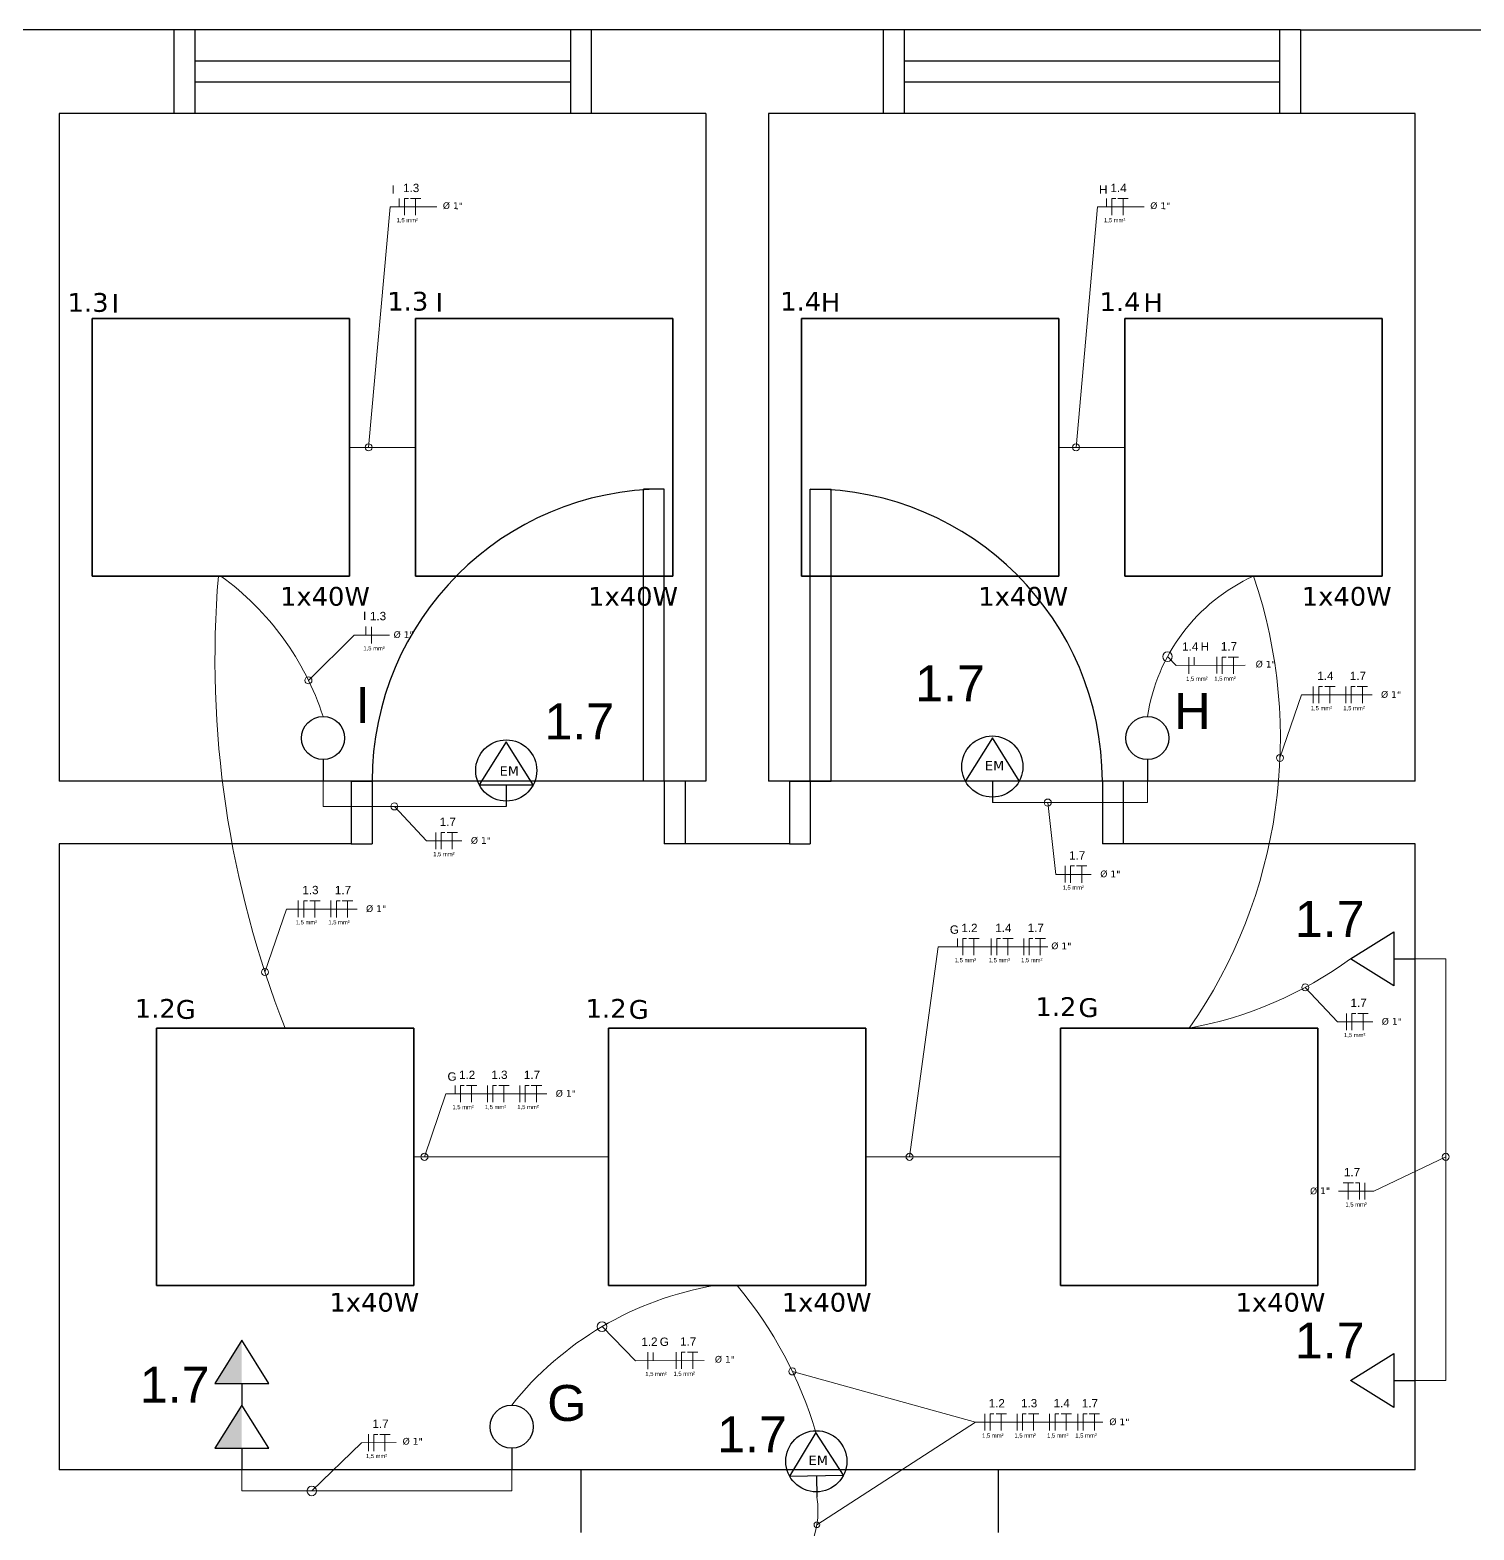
# Model space of a CAD drawing. Header units: metres. Extents: x 3257.7 to 3310.8, y 1679.5 to 1717.1.
# Drawn here: x 3265.929 to 3269.39, y 1697.544 to 1701.139 of the extents above; entities that cross this region are included whole.
import ezdxf
from ezdxf.enums import TextEntityAlignment as Align

# ---------------------------------------------------------------- set-up
doc = ezdxf.new("R2010")
doc.units = ezdxf.units.M
doc.layers.add('DLX_BLD1_LUM', color=7, linetype='Continuous', true_color=0x55aa00)
for name, color, linetype, lineweight in [('Elet TEXT TOMADAS', 7, 'Continuous', 0), ('ELETRODUTOS', 5, 'Continuous', 20), ('REDE ELETRICA', 7, 'Continuous', 9)]:
    doc.layers.add(name, color=color, linetype=linetype, lineweight=lineweight)
for name, color, linetype in [('ELETROCALHA NO FORRO', 6, 'Continuous'), ('ELETRODUTO LUMINÁRIA', 3, 'Continuous'), ('PAREDE', 4, 'Continuous'), ('VISTA', 251, 'Continuous')]:
    doc.layers.add(name, color=color, linetype=linetype)
doc.styles.add('ARIAL', font='arial.ttf')
doc.styles.add('GYN_Carimbo_Página', font='arial.ttf', dxfattribs={"height": 0.6})
doc.styles.add('KDF2', font='verdana.ttf', dxfattribs={"width": 0.9})
doc.styles.add('TableTextStyle', font='')
doc.styles.get('TableTextStyle').set_extended_font_data('VERDANA.TTF')

# ---------------------------------------------------------------- blocks, each defined once
blk = doc.blocks.new('*U12')
blk.add_line((0, 0.12), (0, 0))
blk.add_circle((0, 0.24), 0.12)
at = {"layer": 'REDE ELETRICA', "style": 'GYN_Carimbo_Página'}
blk.add_attdef('COMANDO', text='', height=0.2, dxfattribs=at).set_placement((0, 0.5421), align=Align.MIDDLE_CENTER)
blk = doc.blocks.new('*U15')
for points in [[(0, 0.36), (-0.075, 0.24), (0, 0.24)], [(0, 0.24), (-0.075, 0.24), (-0.15, 0.12), (0, 0.12)]]:
    blk.add_hatch(color=256).paths.add_polyline_path(points)
for p, q in [((0, 0.36), (-0.15, 0.12)), ((0.15, 0.12), (0, 0.36)), ((-0.15, 0.12), (0.15, 0.12)), ((0, 0.12), (0, 0))]:
    blk.add_line(p, q)
at = {"layer": 'REDE ELETRICA', "style": 'GYN_Carimbo_Página'}
blk.add_attdef('CIRCUITO', text='', height=0.2, dxfattribs=at).set_placement((0, 0.5421), align=Align.MIDDLE_CENTER)
blk = doc.blocks.new('*U14')
for p, q in [((0, 0.36), (-0.15, 0.12)), ((0.15, 0.12), (0, 0.36)), ((-0.15, 0.12), (0.15, 0.12)), ((0, 0.12), (0, 0))]:
    blk.add_line(p, q)
at = {"layer": 'REDE ELETRICA', "style": 'GYN_Carimbo_Página'}
blk.add_attdef('CIRCUITO', text='', height=0.2, dxfattribs=at).set_placement((0, 0.5421), align=Align.MIDDLE_CENTER)
blk = doc.blocks.new('*U36')
for p, q in [((0, 0.36), (-0.15, 0.12)), ((0.15, 0.12), (0, 0.36)), ((-0.15, 0.12), (0.15, 0.12)), ((0, 0.12), (0, 0))]:
    blk.add_line(p, q)
blk.add_circle((0, 0.2), 0.17)
at = {"layer": 'REDE ELETRICA', "style": 'GYN_Carimbo_Página'}
blk.add_attdef('CIRCUITO', text='', height=0.2, dxfattribs=at).set_placement((0, 0.5421), align=Align.MIDDLE_CENTER)

msp = doc.modelspace()

# ---------------------------------------------------------------- hatches: boundary and pattern name
at = {"layer": 'ELETROCALHA NO FORRO'}
h = msp.add_hatch(dxfattribs=at)
h.set_pattern_fill('ANSI32', color=256, scale=0.01)
h.paths.add_polyline_path([(3272.9616, 1696.3353), (3272.4185, 1696.3353, -0.027694), (3272.3336, 1696.3101, 0.051154), (3272.2886, 1696.1353), (3272.9616, 1696.1353)])
h.paths.add_polyline_path([(3272.3336, 1696.3101, -0.058231), (3272.1491, 1696.2886), (3272.1491, 1696.2386), (3272.1491, 1696.1353), (3272.2886, 1696.1353, -0.051154)])
h.paths.add_polyline_path([(3272.3336, 1696.3101, -0.007623), (3272.3433, 1696.3353), (3271.9491, 1696.3353), (3271.9491, 1696.2886), (3272.1491, 1696.2886, 0.058231)])
h.paths.add_polyline_path([(3272.1491, 1696.2886), (3271.9491, 1696.2886), (3271.9491, 1696.2386), (3272.1491, 1696.2386)])
h.paths.add_polyline_path([(3272.1491, 1696.2386), (3271.9491, 1696.2386), (3271.9491, 1696.1353), (3272.1491, 1696.1353)])
h.paths.add_polyline_path([(3275.3991, 1696.3353), (3272.9616, 1696.3353), (3272.9616, 1696.1353), (3275.3991, 1696.1353)])
h.paths.add_polyline_path([(3276.3616, 1696.3353), (3276.0042, 1696.3353), (3275.9596, 1696.3697), (3275.9596, 1696.777, 0.170652), (3275.7596, 1696.6927), (3275.7596, 1696.3663), (3275.7231, 1696.3353), (3275.5491, 1696.3353), (3275.5491, 1696.1353), (3276.3616, 1696.1353)])
h.paths.add_polyline_path([(3275.5031, 1696.3353), (3275.3991, 1696.3353), (3275.3991, 1696.1353), (3275.5031, 1696.1353)])
h.paths.add_polyline_path([(3275.5491, 1696.3353), (3275.5031, 1696.3353), (3275.5031, 1696.1353), (3275.5491, 1696.1353)])
h.paths.add_polyline_path([(3276.7193, 1696.2973), (3276.6702, 1696.3353), (3276.3616, 1696.3353), (3276.3616, 1696.1353), (3276.6742, 1696.1353), (3276.7193, 1696.1648)])
h.paths.add_polyline_path([(3275.8991, 1698.2861), (3275.7764, 1698.2861), (3275.7596, 1698.2709), (3275.7596, 1697.6886), (3275.8491, 1697.6886), (3275.8991, 1697.6886)])
h.paths.add_polyline_path([(3275.9491, 1698.2793), (3275.9394, 1698.2861), (3275.8991, 1698.2861), (3275.8991, 1697.6886), (3275.9491, 1697.6886)])
h.paths.add_polyline_path([(3275.9596, 1698.272), (3275.9491, 1698.2793), (3275.9491, 1697.6886), (3275.8991, 1697.6886), (3275.8991, 1697.5386), (3275.8491, 1697.5386), (3275.7596, 1697.5386), (3275.7596, 1696.6927, -0.170652), (3275.9596, 1696.777)])
h.paths.add_polyline_path([(3275.8991, 1697.6886), (3275.8491, 1697.6886), (3275.8491, 1697.5386), (3275.8991, 1697.5386)], flags=17)
h.paths.add_polyline_path([(3275.8491, 1697.6886), (3275.7596, 1697.6886), (3275.7596, 1697.5386), (3275.8491, 1697.5386)], flags=17)
h.paths.add_polyline_path([(3269.2491, 1697.5095), (3267.5618, 1697.5095, 0.025129), (3267.5652, 1697.3095), (3269.2491, 1697.3095)])
h.paths.add_polyline_path([(3268.9358, 1697.4869), (3269.0652, 1697.4869), (3269.0005, 1697.3834)], flags=16)
h.paths.add_polyline_path([(3269.4491, 1697.5095), (3269.2491, 1697.5095), (3269.2491, 1697.3095), (3269.4379, 1697.3095), (3269.4491, 1697.2994)])
h.paths.add_polyline_path([(3267.5618, 1697.5095), (3266.3249, 1697.5095), (3266.3249, 1697.4869), (3266.3896, 1697.4869), (3266.3249, 1697.3834, 0.039705), (3266.3556, 1697.3095), (3267.5652, 1697.3095, -0.025129)])
h.paths.add_polyline_path([(3266.3249, 1697.3834), (3266.2603, 1697.4869), (3266.3249, 1697.4869), (3266.3249, 1697.5095), (3265.9991, 1697.5095), (3265.9991, 1697.3386), (3265.8491, 1697.3386), (3265.8491, 1697.5095), (3265.3017, 1697.5095), (3265.2791, 1697.478), (3265.2791, 1697.3379), (3265.3122, 1697.3095), (3266.3556, 1697.3095, -0.039705)])
h.paths.add_polyline_path([(3265.9991, 1697.5095), (3265.8491, 1697.5095), (3265.8491, 1697.3386), (3265.9991, 1697.3386)], flags=17)
h.paths.add_polyline_path([(3276.4581, 1698.1019), (3276.6799, 1698.1019), (3276.6799, 1698.1694), (3276.4581, 1698.1694)], flags=9)

# ---------------------------------------------------------------- linework, layer by layer
at = {"layer": 'DLX_BLD1_LUM'}
for points in [[(3266.0781, 1699.8301, 0), (3266.0781, 1700.4471, 0)], [(3266.0781, 1700.4471, 0), (3266.0781, 1700.4471, 0)], [(3266.0781, 1700.4471, 0), (3266.0781, 1699.8301, 0)], [(3266.0781, 1700.4471, 0), (3266.6951, 1700.4471, 0)], [(3266.6951, 1700.4471, 0), (3266.0781, 1700.4471, 0)], [(3266.0781, 1700.4471, 0), (3266.0781, 1700.4471, 0)], [(3266.0781, 1700.4471, 0), (3266.0781, 1699.8301, 0)], [(3266.6951, 1700.4471, 0), (3266.0781, 1700.4471, 0)], [(3266.0781, 1699.8301, 0), (3266.0781, 1700.4471, 0)], [(3266.0781, 1700.4471, 0), (3266.6951, 1700.4471, 0)], [(3266.6951, 1700.4471, 0), (3266.6951, 1699.8301, 0)], [(3266.6951, 1699.8301, 0), (3266.6951, 1700.4471, 0)], [(3266.6951, 1700.4471, 0), (3266.6951, 1700.4471, 0)], [(3266.6951, 1700.4471, 0), (3266.6951, 1700.4471, 0)], [(3266.6951, 1699.8301, 0), (3266.6951, 1700.4471, 0)], [(3266.6951, 1700.4471, 0), (3266.6951, 1699.8301, 0)], [(3266.8531, 1699.8301, 0), (3266.8531, 1700.4471, 0)], [(3266.8531, 1700.4471, 0), (3266.8531, 1700.4471, 0)], [(3266.8531, 1700.4471, 0), (3266.8531, 1699.8301, 0)], [(3266.8531, 1700.4471, 0), (3267.4701, 1700.4471, 0)], [(3267.4701, 1700.4471, 0), (3266.8531, 1700.4471, 0)], [(3266.8531, 1700.4471, 0), (3266.8531, 1700.4471, 0)], [(3266.8531, 1700.4471, 0), (3266.8531, 1699.8301, 0)], [(3267.4701, 1700.4471, 0), (3266.8531, 1700.4471, 0)], [(3266.8531, 1699.8301, 0), (3266.8531, 1700.4471, 0)], [(3266.8531, 1700.4471, 0), (3267.4701, 1700.4471, 0)], [(3267.4701, 1700.4471, 0), (3267.4701, 1699.8301, 0)], [(3267.4701, 1699.8301, 0), (3267.4701, 1700.4471, 0)], [(3267.4701, 1700.4471, 0), (3267.4701, 1700.4471, 0)], [(3267.4701, 1700.4471, 0), (3267.4701, 1700.4471, 0)], [(3267.4701, 1699.8301, 0), (3267.4701, 1700.4471, 0)], [(3267.4701, 1700.4471, 0), (3267.4701, 1699.8301, 0)], [(3267.7781, 1699.8301, 0), (3267.7781, 1700.4471, 0)], [(3267.7781, 1700.4471, 0), (3267.7781, 1700.4471, 0)], [(3267.7781, 1700.4471, 0), (3267.7781, 1699.8301, 0)], [(3267.7781, 1700.4471, 0), (3268.3951, 1700.4471, 0)], [(3268.3951, 1700.4471, 0), (3267.7781, 1700.4471, 0)], [(3267.7781, 1700.4471, 0), (3267.7781, 1700.4471, 0)], [(3267.7781, 1700.4471, 0), (3267.7781, 1699.8301, 0)], [(3268.3951, 1700.4471, 0), (3267.7781, 1700.4471, 0)], [(3267.7781, 1699.8301, 0), (3267.7781, 1700.4471, 0)], [(3267.7781, 1700.4471, 0), (3268.3951, 1700.4471, 0)], [(3268.3951, 1700.4471, 0), (3268.3951, 1699.8301, 0)], [(3268.3951, 1699.8301, 0), (3268.3951, 1700.4471, 0)], [(3268.3951, 1700.4471, 0), (3268.3951, 1700.4471, 0)], [(3268.3951, 1700.4471, 0), (3268.3951, 1700.4471, 0)], [(3268.3951, 1699.8301, 0), (3268.3951, 1700.4471, 0)], [(3268.3951, 1700.4471, 0), (3268.3951, 1699.8301, 0)], [(3268.5531, 1699.8301, 0), (3268.5531, 1700.4471, 0)], [(3268.5531, 1700.4471, 0), (3268.5531, 1700.4471, 0)], [(3268.5531, 1700.4471, 0), (3268.5531, 1699.8301, 0)], [(3268.5531, 1700.4471, 0), (3269.1701, 1700.4471, 0)], [(3269.1701, 1700.4471, 0), (3268.5531, 1700.4471, 0)], [(3268.5531, 1700.4471, 0), (3268.5531, 1700.4471, 0)], [(3268.5531, 1700.4471, 0), (3268.5531, 1699.8301, 0)], [(3269.1701, 1700.4471, 0), (3268.5531, 1700.4471, 0)], [(3268.5531, 1699.8301, 0), (3268.5531, 1700.4471, 0)], [(3268.5531, 1700.4471, 0), (3269.1701, 1700.4471, 0)], [(3269.1701, 1700.4471, 0), (3269.1701, 1699.8301, 0)], [(3269.1701, 1699.8301, 0), (3269.1701, 1700.4471, 0)], [(3269.1701, 1700.4471, 0), (3269.1701, 1700.4471, 0)], [(3269.1701, 1700.4471, 0), (3269.1701, 1700.4471, 0)], [(3269.1701, 1699.8301, 0), (3269.1701, 1700.4471, 0)], [(3269.1701, 1700.4471, 0), (3269.1701, 1699.8301, 0)], [(3266.6951, 1699.8301, 0), (3266.0781, 1699.8301, 0)], [(3266.0781, 1699.8301, 0), (3266.0781, 1699.8301, 0)], [(3266.0781, 1699.8301, 0), (3266.6951, 1699.8301, 0)], [(3266.0781, 1699.8301, 0), (3266.0781, 1699.8301, 0)], [(3266.0781, 1699.8301, 0), (3266.6951, 1699.8301, 0)], [(3266.6951, 1699.8301, 0), (3266.0781, 1699.8301, 0)], [(3266.6951, 1699.8301, 0), (3266.6951, 1699.8301, 0)], [(3266.6951, 1699.8301, 0), (3266.6951, 1699.8301, 0)], [(3267.4701, 1699.8301, 0), (3266.8531, 1699.8301, 0)], [(3266.8531, 1699.8301, 0), (3266.8531, 1699.8301, 0)], [(3266.8531, 1699.8301, 0), (3267.4701, 1699.8301, 0)], [(3266.8531, 1699.8301, 0), (3266.8531, 1699.8301, 0)], [(3266.8531, 1699.8301, 0), (3267.4701, 1699.8301, 0)], [(3267.4701, 1699.8301, 0), (3266.8531, 1699.8301, 0)], [(3267.4701, 1699.8301, 0), (3267.4701, 1699.8301, 0)], [(3267.4701, 1699.8301, 0), (3267.4701, 1699.8301, 0)], [(3268.3951, 1699.8301, 0), (3267.7781, 1699.8301, 0)], [(3267.7781, 1699.8301, 0), (3267.7781, 1699.8301, 0)], [(3267.7781, 1699.8301, 0), (3268.3951, 1699.8301, 0)], [(3267.7781, 1699.8301, 0), (3267.7781, 1699.8301, 0)], [(3267.7781, 1699.8301, 0), (3268.3951, 1699.8301, 0)], [(3268.3951, 1699.8301, 0), (3267.7781, 1699.8301, 0)], [(3268.3951, 1699.8301, 0), (3268.3951, 1699.8301, 0)], [(3268.3951, 1699.8301, 0), (3268.3951, 1699.8301, 0)], [(3269.1701, 1699.8301, 0), (3268.5531, 1699.8301, 0)], [(3268.5531, 1699.8301, 0), (3268.5531, 1699.8301, 0)], [(3268.5531, 1699.8301, 0), (3269.1701, 1699.8301, 0)], [(3268.5531, 1699.8301, 0), (3268.5531, 1699.8301, 0)], [(3268.5531, 1699.8301, 0), (3269.1701, 1699.8301, 0)], [(3269.1701, 1699.8301, 0), (3268.5531, 1699.8301, 0)], [(3269.1701, 1699.8301, 0), (3269.1701, 1699.8301, 0)], [(3269.1701, 1699.8301, 0), (3269.1701, 1699.8301, 0)], [(3266.2323, 1698.1301, 0), (3266.2323, 1698.7471, 0)], [(3266.2323, 1698.7471, 0), (3266.2323, 1698.7471, 0)], [(3266.2323, 1698.7471, 0), (3266.2323, 1698.1301, 0)], [(3266.2323, 1698.7471, 0), (3266.8493, 1698.7471, 0)], [(3266.8493, 1698.7471, 0), (3266.2323, 1698.7471, 0)], [(3266.2323, 1698.7471, 0), (3266.2323, 1698.7471, 0)], [(3266.2323, 1698.7471, 0), (3266.2323, 1698.1301, 0)], [(3266.8493, 1698.7471, 0), (3266.2323, 1698.7471, 0)], [(3266.2323, 1698.1301, 0), (3266.2323, 1698.7471, 0)], [(3266.2323, 1698.7471, 0), (3266.8493, 1698.7471, 0)], [(3266.8493, 1698.7471, 0), (3266.8493, 1698.1301, 0)], [(3266.8493, 1698.1301, 0), (3266.8493, 1698.7471, 0)], [(3266.8493, 1698.7471, 0), (3266.8493, 1698.7471, 0)], [(3266.8493, 1698.7471, 0), (3266.8493, 1698.7471, 0)], [(3266.8493, 1698.1301, 0), (3266.8493, 1698.7471, 0)], [(3266.8493, 1698.7471, 0), (3266.8493, 1698.1301, 0)], [(3267.3156, 1698.1301, 0), (3267.3156, 1698.7471, 0)], [(3267.3156, 1698.7471, 0), (3267.3156, 1698.7471, 0)], [(3267.3156, 1698.7471, 0), (3267.3156, 1698.1301, 0)], [(3267.3156, 1698.7471, 0), (3267.9326, 1698.7471, 0)], [(3267.9326, 1698.7471, 0), (3267.3156, 1698.7471, 0)], [(3267.3156, 1698.7471, 0), (3267.3156, 1698.7471, 0)], [(3267.3156, 1698.7471, 0), (3267.3156, 1698.1301, 0)], [(3267.9326, 1698.7471, 0), (3267.3156, 1698.7471, 0)], [(3267.3156, 1698.1301, 0), (3267.3156, 1698.7471, 0)], [(3267.3156, 1698.7471, 0), (3267.9326, 1698.7471, 0)], [(3267.9326, 1698.7471, 0), (3267.9326, 1698.1301, 0)], [(3267.9326, 1698.1301, 0), (3267.9326, 1698.7471, 0)], [(3267.9326, 1698.7471, 0), (3267.9326, 1698.7471, 0)], [(3267.9326, 1698.7471, 0), (3267.9326, 1698.7471, 0)], [(3267.9326, 1698.1301, 0), (3267.9326, 1698.7471, 0)], [(3267.9326, 1698.7471, 0), (3267.9326, 1698.1301, 0)], [(3268.3989, 1698.1301, 0), (3268.3989, 1698.7471, 0)], [(3268.3989, 1698.7471, 0), (3268.3989, 1698.7471, 0)], [(3268.3989, 1698.7471, 0), (3268.3989, 1698.1301, 0)], [(3268.3989, 1698.7471, 0), (3269.0159, 1698.7471, 0)], [(3269.0159, 1698.7471, 0), (3268.3989, 1698.7471, 0)], [(3268.3989, 1698.7471, 0), (3268.3989, 1698.7471, 0)], [(3268.3989, 1698.7471, 0), (3268.3989, 1698.1301, 0)], [(3269.0159, 1698.7471, 0), (3268.3989, 1698.7471, 0)], [(3268.3989, 1698.1301, 0), (3268.3989, 1698.7471, 0)], [(3268.3989, 1698.7471, 0), (3269.0159, 1698.7471, 0)], [(3269.0159, 1698.7471, 0), (3269.0159, 1698.1301, 0)], [(3269.0159, 1698.1301, 0), (3269.0159, 1698.7471, 0)], [(3269.0159, 1698.7471, 0), (3269.0159, 1698.7471, 0)], [(3269.0159, 1698.7471, 0), (3269.0159, 1698.7471, 0)], [(3269.0159, 1698.1301, 0), (3269.0159, 1698.7471, 0)], [(3269.0159, 1698.7471, 0), (3269.0159, 1698.1301, 0)], [(3266.8493, 1698.1301, 0), (3266.2323, 1698.1301, 0)], [(3266.2323, 1698.1301, 0), (3266.2323, 1698.1301, 0)], [(3266.2323, 1698.1301, 0), (3266.8493, 1698.1301, 0)], [(3266.2323, 1698.1301, 0), (3266.2323, 1698.1301, 0)], [(3266.2323, 1698.1301, 0), (3266.8493, 1698.1301, 0)], [(3266.8493, 1698.1301, 0), (3266.2323, 1698.1301, 0)], [(3266.8493, 1698.1301, 0), (3266.8493, 1698.1301, 0)], [(3266.8493, 1698.1301, 0), (3266.8493, 1698.1301, 0)], [(3267.9326, 1698.1301, 0), (3267.3156, 1698.1301, 0)], [(3267.3156, 1698.1301, 0), (3267.3156, 1698.1301, 0)], [(3267.3156, 1698.1301, 0), (3267.9326, 1698.1301, 0)], [(3267.3156, 1698.1301, 0), (3267.3156, 1698.1301, 0)], [(3267.3156, 1698.1301, 0), (3267.9326, 1698.1301, 0)], [(3267.9326, 1698.1301, 0), (3267.3156, 1698.1301, 0)], [(3267.9326, 1698.1301, 0), (3267.9326, 1698.1301, 0)], [(3267.9326, 1698.1301, 0), (3267.9326, 1698.1301, 0)], [(3269.0159, 1698.1301, 0), (3268.3989, 1698.1301, 0)], [(3268.3989, 1698.1301, 0), (3268.3989, 1698.1301, 0)], [(3268.3989, 1698.1301, 0), (3269.0159, 1698.1301, 0)], [(3268.3989, 1698.1301, 0), (3268.3989, 1698.1301, 0)], [(3268.3989, 1698.1301, 0), (3269.0159, 1698.1301, 0)], [(3269.0159, 1698.1301, 0), (3268.3989, 1698.1301, 0)], [(3269.0159, 1698.1301, 0), (3269.0159, 1698.1301, 0)], [(3269.0159, 1698.1301, 0), (3269.0159, 1698.1301, 0)]]:
    msp.add_polyline3d(points, dxfattribs=at)
at = {"layer": 'Elet TEXT TOMADAS'}
for p, q in [((3266.792, 1700.7147), (3266.7406, 1700.1386)), ((3266.792, 1700.7147), (3266.9038, 1700.7147)), ((3266.8267, 1700.7346), (3266.8359, 1700.7346)), ((3268.4873, 1700.7147), (3268.436, 1700.1386)), ((3268.4873, 1700.7147), (3268.5992, 1700.7147)), ((3268.5221, 1700.7346), (3268.5313, 1700.7346)), ((3266.7057, 1699.6888), (3266.5965, 1699.5801)), ((3266.7057, 1699.6888), (3266.7904, 1699.6888)), ((3268.676, 1699.6158), (3268.6553, 1699.6371)), ((3268.7866, 1699.6362), (3268.7958, 1699.6362)), ((3268.676, 1699.6158), (3268.8412, 1699.6165)), ((3269.0176, 1699.5654), (3269.0269, 1699.5654)), ((3269.0957, 1699.5654), (3269.1049, 1699.5654)), ((3268.9761, 1699.5454), (3268.9248, 1699.3944)), ((3268.9761, 1699.5454), (3269.1455, 1699.5454)), ((3266.8796, 1699.1957), (3266.8025, 1699.2781)), ((3268.388, 1699.1154), (3268.3684, 1699.2875)), ((3266.8796, 1699.1957), (3266.9643, 1699.1957)), ((3266.9145, 1699.2158), (3266.9237, 1699.2158)), ((3268.4229, 1699.1355), (3268.4321, 1699.1355)), ((3268.388, 1699.1154), (3268.4727, 1699.1154)), ((3266.5852, 1699.0523), (3266.5944, 1699.0523)), ((3266.6633, 1699.0523), (3266.6725, 1699.0523)), ((3266.5437, 1699.0322), (3266.4923, 1698.8813)), ((3266.5437, 1699.0322), (3266.7131, 1699.0322)), ((3268.1646, 1698.9615), (3268.1738, 1698.9615)), ((3268.246, 1698.9615), (3268.2552, 1698.9615)), ((3268.3235, 1698.9617), (3268.3327, 1698.9617)), ((3268.106, 1698.9416), (3268.037, 1698.4386)), ((3268.106, 1698.9416), (3268.3684, 1698.9416)), ((3269.0625, 1698.762), (3268.9854, 1698.8445)), ((3269.0974, 1698.7821), (3269.1066, 1698.7821)), ((3269.0625, 1698.762), (3269.1472, 1698.762)), ((3266.9259, 1698.5895), (3266.8745, 1698.4386)), ((3266.9259, 1698.5895), (3267.1678, 1698.5895)), ((3266.9606, 1698.6094), (3266.9698, 1698.6094)), ((3267.0381, 1698.6096), (3267.0473, 1698.6096)), ((3267.1162, 1698.6096), (3267.1254, 1698.6096)), ((3269.1501, 1698.3562), (3269.3222, 1698.4386)), ((3269.1152, 1698.3762), (3269.106, 1698.3762)), ((3269.1501, 1698.3562), (3269.0654, 1698.3562)), ((3267.3799, 1697.9501), (3267.3001, 1698.0317)), ((3267.3799, 1697.9501), (3267.5451, 1697.9508)), ((3267.4905, 1697.9705), (3267.4997, 1697.9705)), ((3268.1954, 1697.8026), (3267.7563, 1697.9243)), ((3268.1954, 1697.8026), (3267.8149, 1697.5571)), ((3268.1954, 1697.8026), (3268.5006, 1697.8026)), ((3268.2301, 1697.8225), (3268.2393, 1697.8225)), ((3268.3077, 1697.8227), (3268.3169, 1697.8227)), ((3268.3858, 1697.8227), (3268.395, 1697.8227)), ((3268.4535, 1697.8227), (3268.4627, 1697.8227)), ((3266.7532, 1697.7736), (3266.7624, 1697.7736)), ((3266.7238, 1697.7536), (3266.6044, 1697.6381)), ((3266.7238, 1697.7536), (3266.8063, 1697.7539))]:
    msp.add_line(p, q, dxfattribs=at)
at = {"layer": 'Elet TEXT TOMADAS', "color": 7, "ltscale": 0.02}
for p, q in [((3266.8137, 1700.7147), (3266.8137, 1700.7347)), ((3266.8267, 1700.6946), (3266.8267, 1700.7346)), ((3266.841, 1700.7346), (3266.8534, 1700.7346)), ((3266.8659, 1700.7346), (3266.8534, 1700.7346)), ((3266.8534, 1700.6946), (3266.8534, 1700.7346)), ((3268.5091, 1700.7147), (3268.5091, 1700.7347)), ((3268.5221, 1700.6946), (3268.5221, 1700.7346)), ((3268.5364, 1700.7346), (3268.5488, 1700.7346)), ((3268.5613, 1700.7346), (3268.5488, 1700.7346)), ((3268.5488, 1700.6946), (3268.5488, 1700.7346)), ((3266.7343, 1699.689), (3266.7343, 1699.709)), ((3266.7472, 1699.6688), (3266.7472, 1699.7088)), ((3268.7061, 1699.5959), (3268.7061, 1699.6359)), ((3268.7191, 1699.6158), (3268.7191, 1699.6358)), ((3268.7737, 1699.5964), (3268.7737, 1699.6364)), ((3268.7866, 1699.5962), (3268.7866, 1699.6362)), ((3268.801, 1699.6362), (3268.8134, 1699.6362)), ((3268.8258, 1699.6362), (3268.8134, 1699.6362)), ((3268.8134, 1699.5962), (3268.8134, 1699.6362)), ((3269.0047, 1699.5256), (3269.0047, 1699.5656)), ((3269.0176, 1699.5254), (3269.0176, 1699.5654)), ((3269.032, 1699.5654), (3269.0444, 1699.5654)), ((3269.0569, 1699.5654), (3269.0444, 1699.5654)), ((3269.0444, 1699.5254), (3269.0444, 1699.5654)), ((3269.0828, 1699.5256), (3269.0828, 1699.5656)), ((3269.0957, 1699.5254), (3269.0957, 1699.5654)), ((3269.1101, 1699.5654), (3269.1225, 1699.5654)), ((3269.1349, 1699.5654), (3269.1225, 1699.5654)), ((3269.1225, 1699.5254), (3269.1225, 1699.5654)), ((3266.9015, 1699.1759), (3266.9015, 1699.2159)), ((3266.9145, 1699.1758), (3266.9145, 1699.2158)), ((3266.9288, 1699.2158), (3266.9412, 1699.2158)), ((3266.9537, 1699.2158), (3266.9412, 1699.2158)), ((3266.9412, 1699.1758), (3266.9412, 1699.2158)), ((3268.41, 1699.0956), (3268.41, 1699.1356)), ((3268.4229, 1699.0955), (3268.4229, 1699.1355)), ((3268.4372, 1699.1355), (3268.4497, 1699.1355)), ((3268.4621, 1699.1355), (3268.4497, 1699.1355)), ((3268.4497, 1699.0955), (3268.4497, 1699.1355)), ((3266.5722, 1699.0125), (3266.5722, 1699.0525)), ((3266.5852, 1699.0123), (3266.5852, 1699.0523)), ((3266.5995, 1699.0523), (3266.612, 1699.0523)), ((3266.6244, 1699.0523), (3266.612, 1699.0523)), ((3266.612, 1699.0123), (3266.612, 1699.0523)), ((3266.6503, 1699.0125), (3266.6503, 1699.0525)), ((3266.6633, 1699.0123), (3266.6633, 1699.0523)), ((3266.6776, 1699.0523), (3266.69, 1699.0523)), ((3266.7025, 1699.0523), (3266.69, 1699.0523)), ((3266.69, 1699.0123), (3266.69, 1699.0523)), ((3268.1517, 1698.9416), (3268.1517, 1698.9616)), ((3268.1646, 1698.9215), (3268.1646, 1698.9615)), ((3268.1789, 1698.9615), (3268.1914, 1698.9615)), ((3268.2038, 1698.9615), (3268.1914, 1698.9615)), ((3268.1914, 1698.9215), (3268.1914, 1698.9615)), ((3268.233, 1698.9216), (3268.233, 1698.9616)), ((3268.246, 1698.9215), (3268.246, 1698.9615)), ((3268.2603, 1698.9615), (3268.2727, 1698.9615)), ((3268.2852, 1698.9615), (3268.2727, 1698.9615)), ((3268.2727, 1698.9215), (3268.2727, 1698.9615)), ((3268.3106, 1698.9219), (3268.3106, 1698.9619)), ((3268.3235, 1698.9217), (3268.3235, 1698.9617)), ((3268.3378, 1698.9617), (3268.3503, 1698.9617)), ((3268.3627, 1698.9617), (3268.3503, 1698.9617)), ((3268.3503, 1698.9217), (3268.3503, 1698.9617)), ((3269.0845, 1698.7422), (3269.0845, 1698.7822)), ((3269.0974, 1698.7421), (3269.0974, 1698.7821)), ((3269.1117, 1698.7821), (3269.1242, 1698.7821)), ((3269.1366, 1698.7821), (3269.1242, 1698.7821)), ((3269.1242, 1698.7421), (3269.1242, 1698.7821)), ((3266.9477, 1698.5895), (3266.9477, 1698.6095)), ((3266.9606, 1698.5694), (3266.9606, 1698.6094)), ((3266.9749, 1698.6094), (3266.9874, 1698.6094)), ((3266.9998, 1698.6094), (3266.9874, 1698.6094)), ((3266.9874, 1698.5694), (3266.9874, 1698.6094)), ((3267.0252, 1698.5698), (3267.0252, 1698.6098)), ((3267.0381, 1698.5696), (3267.0381, 1698.6096)), ((3267.0525, 1698.6096), (3267.0649, 1698.6096)), ((3267.0773, 1698.6096), (3267.0649, 1698.6096)), ((3267.0649, 1698.5696), (3267.0649, 1698.6096)), ((3267.1033, 1698.5698), (3267.1033, 1698.6098)), ((3267.1162, 1698.5696), (3267.1162, 1698.6096)), ((3267.1306, 1698.6096), (3267.143, 1698.6096)), ((3267.1554, 1698.6096), (3267.143, 1698.6096)), ((3267.143, 1698.5696), (3267.143, 1698.6096)), ((3269.076, 1698.3762), (3269.0885, 1698.3762)), ((3269.1009, 1698.3762), (3269.0885, 1698.3762)), ((3269.0885, 1698.3362), (3269.0885, 1698.3762)), ((3269.1152, 1698.3362), (3269.1152, 1698.3762)), ((3269.1282, 1698.3364), (3269.1282, 1698.3764)), ((3267.41, 1697.9302), (3267.41, 1697.9702)), ((3267.4229, 1697.9501), (3267.4229, 1697.9701)), ((3267.4776, 1697.9306), (3267.4776, 1697.9706)), ((3267.4905, 1697.9305), (3267.4905, 1697.9705)), ((3267.5048, 1697.9705), (3267.5173, 1697.9705)), ((3267.5297, 1697.9705), (3267.5173, 1697.9705)), ((3267.5173, 1697.9305), (3267.5173, 1697.9705)), ((3268.2172, 1697.7826), (3268.2172, 1697.8226)), ((3268.2301, 1697.7825), (3268.2301, 1697.8225)), ((3268.2445, 1697.8225), (3268.2569, 1697.8225)), ((3268.2693, 1697.8225), (3268.2569, 1697.8225)), ((3268.2569, 1697.7825), (3268.2569, 1697.8225)), ((3268.2947, 1697.7828), (3268.2947, 1697.8228)), ((3268.3077, 1697.7827), (3268.3077, 1697.8227)), ((3268.322, 1697.8227), (3268.3344, 1697.8227)), ((3268.3469, 1697.8227), (3268.3344, 1697.8227)), ((3268.3344, 1697.7827), (3268.3344, 1697.8227)), ((3268.3728, 1697.7828), (3268.3728, 1697.8228)), ((3268.3858, 1697.7827), (3268.3858, 1697.8227)), ((3268.4001, 1697.8227), (3268.4125, 1697.8227)), ((3268.425, 1697.8227), (3268.4125, 1697.8227)), ((3268.4125, 1697.7827), (3268.4125, 1697.8227)), ((3268.4405, 1697.7828), (3268.4405, 1697.8228)), ((3268.4535, 1697.7827), (3268.4535, 1697.8227)), ((3268.4678, 1697.8227), (3268.4803, 1697.8227)), ((3268.4927, 1697.8227), (3268.4803, 1697.8227)), ((3268.4803, 1697.7827), (3268.4803, 1697.8227)), ((3266.7402, 1697.7337), (3266.7402, 1697.7737)), ((3266.7532, 1697.7336), (3266.7532, 1697.7736)), ((3266.7675, 1697.7736), (3266.7799, 1697.7736)), ((3266.7924, 1697.7736), (3266.7799, 1697.7736)), ((3266.7799, 1697.7336), (3266.7799, 1697.7736))]:
    msp.add_line(p, q, dxfattribs=at)
at = {"layer": 'Elet TEXT TOMADAS'}
for centre, radius in [((3266.7406, 1700.1386), 0.00839), ((3268.436, 1700.1386), 0.00839), ((3268.6553, 1699.6371), 0.0115), ((3266.5965, 1699.5801), 0.00839), ((3268.9248, 1699.3944), 0.00839), ((3266.8025, 1699.2781), 0.00839), ((3268.3684, 1699.2875), 0.00839), ((3266.4923, 1698.8813), 0.00839), ((3268.9854, 1698.8445), 0.00839), ((3266.8745, 1698.4386), 0.00839), ((3268.037, 1698.4386), 0.00839), ((3269.3222, 1698.4386), 0.00839), ((3267.3001, 1698.0317), 0.0115), ((3267.7563, 1697.9243), 0.00839), ((3266.6044, 1697.6381), 0.0115), ((3267.8149, 1697.5571), 0.0068)]:
    msp.add_circle(centre, radius, dxfattribs=at)
at = {"layer": 'ELETRODUTOS'}
for p, q in [((3266.6951, 1700.1386), (3266.8531, 1700.1386)), ((3268.5531, 1700.1386), (3268.3951, 1700.1386)), ((3266.6315, 1699.3386), (3266.6315, 1699.2781)), ((3268.6071, 1699.2875), (3268.6071, 1699.3386)), ((3266.6315, 1699.2781), (3267.0705, 1699.2781)), ((3268.2355, 1699.2875), (3268.6071, 1699.2875)), ((3269.2491, 1698.913), (3269.3222, 1698.913)), ((3269.3222, 1698.913), (3269.3222, 1697.9028)), ((3267.3156, 1698.4386), (3266.8493, 1698.4386)), ((3268.3989, 1698.4386), (3267.9326, 1698.4386)), ((3269.3222, 1697.9028), (3269.2491, 1697.9028)), ((3266.4366, 1697.6381), (3266.4366, 1697.6886)), ((3267.0835, 1697.6886), (3267.0835, 1697.6381)), ((3267.0835, 1697.6381), (3266.4366, 1697.6381))]:
    msp.add_line(p, q, dxfattribs=at)
for centre, radius, start, end in [((3268.7815, 1699.6318), 2.4091, 175.2789, 201.546), ((3265.9922, 1699.2857), 0.6723, 18.0309, 54.0761), ((3269.046, 1699.4261), 0.4441, 114.5348, 171.2398), ((3267.7131, 1699.4411), 1.2126, 325.0859, 18.7107), ((3268.5408, 1699.6684), 0.9362, 280.2535, 306.2159), ((3267.702, 1697.3496), 0.7917, 99.633, 141.3749), ((3266.8633, 1697.4962), 0.9903, 16.5433, 39.8022), ((3267.6138, 1697.5901), 0.2038, 296.1198, 9.2773)]:
    msp.add_arc(centre, radius, start, end, dxfattribs=at)
at = {"layer": 'PAREDE', "linetype": 'Continuous'}
for p, q in [((3266.2741, 1701.1386), (3262.3991, 1701.1386)), ((3266.2741, 1701.1386), (3266.2741, 1700.9386)), ((3267.2741, 1701.1386), (3267.2741, 1700.9386)), ((3267.9741, 1701.1386), (3267.2741, 1701.1386)), ((3267.9741, 1701.1386), (3267.9741, 1700.9386)), ((3268.9741, 1701.1386), (3268.9741, 1700.9386)), ((3266.2741, 1700.9386), (3265.9991, 1700.9386)), ((3267.5491, 1700.9386), (3267.2741, 1700.9386)), ((3267.9741, 1700.9386), (3267.6991, 1700.9386)), ((3269.2491, 1700.9386), (3268.9741, 1700.9386)), ((3266.6991, 1699.3386), (3265.9991, 1699.3386)), ((3266.6991, 1699.3386), (3266.6991, 1699.1886)), ((3267.5491, 1699.3386), (3267.4991, 1699.3386)), ((3267.4991, 1699.3386), (3267.4991, 1699.1886)), ((3267.7491, 1699.3386), (3267.6991, 1699.3386)), ((3267.7491, 1699.3386), (3267.7491, 1699.1886)), ((3269.2491, 1699.3386), (3268.5491, 1699.3386)), ((3268.5491, 1699.3386), (3268.5491, 1699.1886)), ((3266.6991, 1699.1886), (3265.9991, 1699.1886)), ((3267.7491, 1699.1886), (3267.4991, 1699.1886)), ((3269.2491, 1699.1886), (3268.5491, 1699.1886)), ((3267.2491, 1697.6886), (3265.9991, 1697.6886)), ((3267.2491, 1697.6886), (3267.2491, 1697.5386)), ((3269.2491, 1697.6886), (3268.2491, 1697.6886)), ((3268.2491, 1697.6886), (3268.2491, 1697.5386))]:
    msp.add_line(p, q, dxfattribs=at)
at = {"layer": 'PAREDE'}
for p, q in [((3268.9741, 1701.1386), (3269.9491, 1701.1386)), ((3265.9991, 1700.9386), (3265.9991, 1699.3386)), ((3267.5491, 1700.9386), (3267.5491, 1699.3386)), ((3267.6991, 1700.9386), (3267.6991, 1699.3386)), ((3269.2491, 1699.3386), (3269.2491, 1700.9386)), ((3265.9991, 1699.1886), (3265.9991, 1697.6886)), ((3269.2491, 1697.6886), (3269.2491, 1699.1886))]:
    msp.add_line(p, q, dxfattribs=at)
at = {"layer": 'VISTA', "linetype": 'Continuous'}
for p, q in [((3267.2741, 1701.1386), (3266.2741, 1701.1386)), ((3266.3241, 1701.1386), (3266.3241, 1700.9386)), ((3267.2241, 1701.1386), (3267.2241, 1700.9386)), ((3268.9741, 1701.1386), (3267.9741, 1701.1386)), ((3268.0241, 1701.1386), (3268.0241, 1700.9386)), ((3268.9241, 1701.1386), (3268.9241, 1700.9386)), ((3267.2241, 1701.0636), (3266.3241, 1701.0636)), ((3268.9241, 1701.0636), (3268.0241, 1701.0636)), ((3267.2241, 1701.0136), (3266.3241, 1701.0136)), ((3268.9241, 1701.0136), (3268.0241, 1701.0136)), ((3267.2741, 1700.9386), (3266.2741, 1700.9386)), ((3268.9741, 1700.9386), (3267.9741, 1700.9386)), ((3267.4491, 1700.0386), (3267.3991, 1700.0386)), ((3267.3991, 1699.3386), (3267.3991, 1700.0386)), ((3267.4491, 1699.3386), (3267.4491, 1700.0386)), ((3267.7991, 1699.3386), (3267.7991, 1700.0386)), ((3267.7991, 1700.0386), (3267.8491, 1700.0386)), ((3267.8491, 1699.3386), (3267.8491, 1700.0386)), ((3266.6991, 1699.3386), (3266.7491, 1699.3386)), ((3267.4991, 1699.3386), (3266.6991, 1699.3386)), ((3266.7491, 1699.3386), (3266.7491, 1699.1886)), ((3267.4491, 1699.3386), (3267.3991, 1699.3386)), ((3267.4991, 1699.3386), (3267.4491, 1699.3386)), ((3267.4491, 1699.3386), (3267.4491, 1699.1886)), ((3267.7491, 1699.3386), (3267.7991, 1699.3386)), ((3268.5491, 1699.3386), (3267.7491, 1699.3386)), ((3267.7991, 1699.3386), (3267.7991, 1699.1886)), ((3267.7991, 1699.3386), (3267.8491, 1699.3386)), ((3268.5491, 1699.3386), (3268.4991, 1699.3386)), ((3268.4991, 1699.3386), (3268.4991, 1699.1886)), ((3266.6991, 1699.1886), (3266.7491, 1699.1886)), ((3267.4991, 1699.1886), (3267.4491, 1699.1886)), ((3267.7491, 1699.1886), (3267.7991, 1699.1886)), ((3268.5491, 1699.1886), (3268.4991, 1699.1886)), ((3268.2491, 1697.6886), (3267.2491, 1697.6886))]:
    msp.add_line(p, q, dxfattribs=at)
for centre, start, end in [((3267.4491, 1699.3386), 90, 180), ((3267.7991, 1699.3386), 0, 90)]:
    msp.add_arc(centre, 0.7, start, end, dxfattribs=at)

# ---------------------------------------------------------------- block references
at = {"layer": 'ELETRODUTO LUMINÁRIA'}
ref = msp.add_blockref('*U36', (3268.2355, 1699.2875), dxfattribs=dict(at, xscale=0.4310284338323022, yscale=0.4310284338323022, zscale=0.4310284338323022))
ref.add_attrib('CIRCUITO', '1.7', dxfattribs={"layer": 'REDE ELETRICA', "height": 0.08621, "style": 'GYN_Carimbo_Página'}).set_placement((3268.1342, 1699.5731), align=Align.MIDDLE_CENTER)
ref = msp.add_blockref('*U12', (3266.6315, 1699.3386), dxfattribs=dict(at, xscale=0.4310284338323022, yscale=0.4310284338323022, zscale=0.4310284338323022))
ref.add_attrib('COMANDO', 'I', dxfattribs={"layer": 'REDE ELETRICA', "height": 0.0862, "style": 'GYN_Carimbo_Página'}).set_placement((3266.7261, 1699.5212), align=Align.MIDDLE_CENTER)
ref = msp.add_blockref('*U36', (3267.0705, 1699.2781), dxfattribs=dict(at, xscale=0.4310284338323022, yscale=0.4310284338323022, zscale=0.4310284338323022))
ref.add_attrib('CIRCUITO', '1.7', dxfattribs={"layer": 'REDE ELETRICA', "height": 0.08621, "style": 'GYN_Carimbo_Página'}).set_placement((3267.2455, 1699.4818), align=Align.MIDDLE_CENTER)
ref = msp.add_blockref('*U12', (3268.6071, 1699.3386), dxfattribs=dict(at, xscale=0.4310284338323022, yscale=0.4310284338323022, zscale=0.4310284338323022))
ref.add_attrib('COMANDO', 'H', dxfattribs={"layer": 'REDE ELETRICA', "height": 0.0862, "style": 'GYN_Carimbo_Página'}).set_placement((3268.7151, 1699.5071), align=Align.MIDDLE_CENTER)
ref = msp.add_blockref('*U14', (3269.2491, 1698.913), dxfattribs=dict(at, xscale=-0.4310284338323022, yscale=0.4310284338323022, zscale=0.4310284338323022, rotation=90))
ref.add_attrib('CIRCUITO', '1.7', dxfattribs={"layer": 'REDE ELETRICA', "height": 0.08621, "style": 'GYN_Carimbo_Página'}).set_placement((3269.0441, 1699.0088), align=Align.MIDDLE_CENTER)
ref = msp.add_blockref('*U14', (3269.2491, 1697.9028), dxfattribs=dict(at, xscale=-0.4310284338323022, yscale=0.4310284338323022, zscale=0.4310284338323022, rotation=90))
ref.add_attrib('CIRCUITO', '1.7', dxfattribs={"layer": 'REDE ELETRICA', "height": 0.08621, "style": 'GYN_Carimbo_Página'}).set_placement((3269.0441, 1697.9985), align=Align.MIDDLE_CENTER)
ref = msp.add_blockref('*U15', (3266.4366, 1697.8438), dxfattribs=dict(at, xscale=0.4310284338323022, yscale=0.4310284338323022, zscale=0.4310284338323022))
ref.add_attrib('CIRCUITO', '1.7', dxfattribs={"layer": 'REDE ELETRICA', "height": 0.08621, "style": 'GYN_Carimbo_Página'}).set_placement((3266.2758, 1697.8926), align=Align.MIDDLE_CENTER)
ref = msp.add_blockref('*U12', (3267.0835, 1697.6886), dxfattribs=dict(at, xscale=0.4310284338323022, yscale=0.4310284338323022, zscale=0.4310284338323022))
ref.add_attrib('COMANDO', 'G', dxfattribs={"layer": 'REDE ELETRICA', "height": 0.0862, "style": 'GYN_Carimbo_Página'}).set_placement((3267.2156, 1697.8488), align=Align.MIDDLE_CENTER)
at = {"layer": 'ELETRODUTO LUMINÁRIA', "xscale": 0.4310284338323022, "yscale": 0.4310284338323022, "zscale": 0.4310284338323022}
msp.add_blockref('*U15', (3266.4366, 1697.6886), dxfattribs=at)
at = {"layer": 'ELETRODUTO LUMINÁRIA'}
ref = msp.add_blockref('*U36', (3267.8149, 1697.623), dxfattribs=dict(at, xscale=0.4310284338323022, yscale=0.4310284338323022, zscale=0.4310284338323022, rotation=0.8616747766693797))
ref.add_attrib('CIRCUITO', '1.7', dxfattribs={"layer": 'REDE ELETRICA', "height": 0.08621, "style": 'GYN_Carimbo_Página'}).set_placement((3267.6595, 1697.7735), align=Align.MIDDLE_CENTER)

# ---------------------------------------------------------------- texts
at = {"layer": 'Elet TEXT TOMADAS', "color": 7, "ltscale": 0.05, "style": 'ARIAL'}
for s, height, rotation, p in [('I', 0.02, 360, (3266.7958, 1700.7462)), ('1.3', 0.02, 0, (3266.8232, 1700.7502)), ('H', 0.02, 360, (3268.4912, 1700.7462)), ('1.4', 0.02, 0, (3268.5186, 1700.7502)), ('1,5 mm²', 0.01, 0, (3266.8076, 1700.6779)), ('1,5 mm²', 0.01, 0, (3268.503, 1700.6779)), ('I', 0.02, 360, (3266.7272, 1699.7245)), ('1.3', 0.02, 0, (3266.7438, 1699.7244)), ('1,5 mm²', 0.01, 0, (3266.7281, 1699.6521)), ('1.4', 0.02, 0, (3268.6904, 1699.6514)), ('H', 0.02, 360, (3268.7345, 1699.6512)), ('1.7', 0.02, 0, (3268.7832, 1699.6518)), ('1,5 mm²', 0.01, 0, (3268.7676, 1699.5795)), ('1.4', 0.02, 0, (3269.0142, 1699.581)), ('1.7', 0.02, 0, (3269.0923, 1699.581)), ('1,5 mm²', 0.01, 0, (3268.7, 1699.5791)), ('1,5 mm²', 0.01, 0, (3268.9986, 1699.5087)), ('1,5 mm²', 0.01, 0, (3269.0767, 1699.5087)), ('1.7', 0.02, 0, (3266.911, 1699.2313)), ('1,5 mm²', 0.01, 0, (3266.8954, 1699.159)), ('1.7', 0.02, 0, (3268.4195, 1699.151)), ('1.3', 0.02, 0, (3266.5818, 1699.0679)), ('1.7', 0.02, 0, (3266.6598, 1699.0679)), ('1,5 mm²', 0.01, 0, (3268.4038, 1699.0788)), ('1,5 mm²', 0.01, 0, (3266.5661, 1698.9956)), ('1,5 mm²', 0.01, 0, (3266.6442, 1698.9956)), ('G', 0.02, 360, (3268.1337, 1698.9731)), ('1.2', 0.02, 0, (3268.1612, 1698.9771)), ('1.4', 0.02, 0, (3268.2425, 1698.9771)), ('1.7', 0.02, 0, (3268.3201, 1698.9773)), ('1,5 mm²', 0.01, 0, (3268.1455, 1698.9048)), ('1,5 mm²', 0.01, 0, (3268.2269, 1698.9048)), ('1,5 mm²', 0.01, 0, (3268.3044, 1698.905)), ('1.7', 0.02, 0, (3269.094, 1698.7977)), ('1,5 mm²', 0.01, 0, (3269.0783, 1698.7254)), ('G', 0.02, 360, (3266.9297, 1698.621)), ('1.2', 0.02, 0, (3266.9572, 1698.625)), ('1.3', 0.02, 0, (3267.0347, 1698.6252)), ('1.7', 0.02, 0, (3267.1128, 1698.6252)), ('1,5 mm²', 0.01, 0, (3266.9415, 1698.5527)), ('1,5 mm²', 0.01, 0, (3267.019, 1698.5529)), ('1,5 mm²', 0.01, 0, (3267.0971, 1698.5529)), ('1.7', 0.02, 360, (3269.0781, 1698.3918)), ('1,5 mm²', 0.01, 360, (3269.0818, 1698.3195)), ('1.2', 0.02, 0, (3267.3943, 1697.9857)), ('G', 0.02, 360, (3267.4384, 1697.9855)), ('1.7', 0.02, 0, (3267.4871, 1697.9861)), ('1,5 mm²', 0.01, 0, (3267.4039, 1697.9134)), ('1,5 mm²', 0.01, 0, (3267.4714, 1697.9138)), ('1.2', 0.02, 0, (3268.2267, 1697.8381)), ('1.3', 0.02, 0, (3268.3042, 1697.8383)), ('1.4', 0.02, 0, (3268.3823, 1697.8383)), ('1.7', 0.02, 0, (3268.45, 1697.8382)), ('1.7', 0.02, 0, (3266.7497, 1697.7891)), ('1,5 mm²', 0.01, 0, (3268.211, 1697.7658)), ('1,5 mm²', 0.01, 0, (3268.2886, 1697.766)), ('1,5 mm²', 0.01, 0, (3268.3667, 1697.766)), ('1,5 mm²', 0.01, 0, (3268.4344, 1697.7659)), ('1,5 mm²', 0.01, 0, (3266.7341, 1697.7168))]:
    msp.add_text(s, height=height, rotation=rotation, dxfattribs=at).set_placement(p)
at = {"layer": 'Elet TEXT TOMADAS', "style": 'KDF2'}
for rotation, p in [(359.274, (3266.9183, 1700.7097)), (359.274, (3268.6137, 1700.7097)), (359.274, (3266.8003, 1699.682)), (359.274, (3268.8664, 1699.6114)), (359.274, (3269.1668, 1699.5386)), (359.274, (3266.9855, 1699.1889)), (359.274, (3268.494, 1699.1087)), (359.274, (3266.7343, 1699.0255)), (359.274, (3268.3766, 1698.9362)), (359.274, (3269.1685, 1698.7553)), (359.274, (3267.1889, 1698.5828)), (0.726, (3268.9969, 1698.3488)), (359.274, (3267.5703, 1697.9457)), (359.274, (3268.5157, 1697.7959)), (359.274, (3266.8219, 1697.7492))]:
    msp.add_text('%%C 1"', height=0.016, rotation=rotation, dxfattribs=at).set_placement(p)
at = {"layer": 'Elet TEXT TOMADAS', "style": 'TableTextStyle'}
for s, p in [('1.3', (3266.0193, 1700.4633)), ('I', (3266.1243, 1700.4609)), ('1.3', (3266.7855, 1700.4662)), ('I', (3266.9012, 1700.4638)), ('1.4', (3267.7271, 1700.4662)), ('H', (3267.8247, 1700.4638)), ('1.4', (3268.4926, 1700.4652)), ('H', (3268.5975, 1700.4628)), ('1x40W', (3266.5283, 1699.7592)), ('1x40W', (3267.2668, 1699.7592)), ('1x40W', (3268.2017, 1699.7592)), ('1x40W', (3268.9771, 1699.7592)), ('1.2', (3266.1801, 1698.7718)), ('G', (3266.2785, 1698.7693)), ('1.2', (3267.2608, 1698.7718)), ('G', (3267.364, 1698.7693)), ('1.2', (3268.3388, 1698.776)), ('G', (3268.4419, 1698.7736)), ('1x40W', (3266.6466, 1698.0677)), ('1x40W', (3267.7307, 1698.0677)), ('1x40W', (3268.8183, 1698.0677))]:
    msp.add_text(s, height=0.045, dxfattribs=at).set_placement(p)
at = {"layer": 'ELETRODUTO LUMINÁRIA', "style": 'TableTextStyle'}
for p in [(3267.0546, 1699.3521), (3268.2176, 1699.3649), (3267.795, 1697.7003)]:
    msp.add_text('EM', height=0.0225, dxfattribs=at).set_placement(p)

doc.saveas('drawing.dxf')
